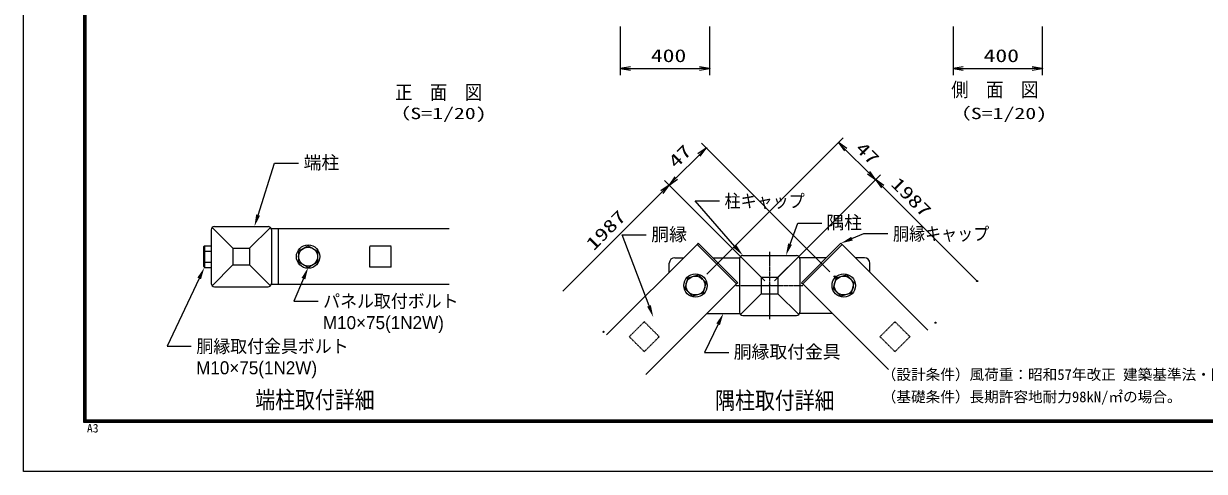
# Model space of a CAD drawing. Units: millimetres, scale not verified. Extents: x -4200 to 4200, y -2970 to 2970.
# Drawn here: x -4200 to 1097, y -2970 to -959 of the extents above; entities that cross this region are included whole.
import ezdxf
from ezdxf.enums import TextEntityAlignment as Align

# ---------------------------------------------------------------- set-up
doc = ezdxf.new("R2010")
doc.units = ezdxf.units.MM
doc.header["$LTSCALE"] = 10
doc.header["$PDMODE"] = 32
doc.header["$PDSIZE"] = 5
doc.linetypes.add('USER1', pattern=[0.375, 0.25, -0.125])
doc.linetypes.add('USER2', pattern=[1.125, 0.75, -0.125, 0.125, -0.125])
for name, color, linetype, lineweight in [('0-0_D-TTL-TXT', 7, 'Continuous', 25), ('0-1_D-STR-TXT', 7, 'Continuous', 25), ('0-2_D-STR2', 7, 'Continuous', 13), ('0-3_D-STR3', 3, 'Continuous', 13), ('0-4_D-STR1', 1, 'Continuous', 25), ('0-5_D-BMK', 2, 'USER2', 13), ('0-6_D-STR-DIM', 7, 'Continuous', 13), ('0-7_0', 7, 'Continuous', 25), ('0-C_D-TTL', 7, 'Continuous', 25)]:
    doc.layers.add(name, color=color, linetype=linetype, lineweight=lineweight)
doc.layers.add('0-8_Defpoints', color=8, linetype='Continuous')
doc.styles.add('ＭＳ ゴシック', font='')
doc.styles.add('ＭＳ Ｐゴシック', font='')
doc.styles.get('ＭＳ ゴシック').set_extended_font_data('MS Gothic')
doc.styles.get('ＭＳ Ｐゴシック').set_extended_font_data('MS PGothic')

# ---------------------------------------------------------------- blocks, each defined once
blk = doc.blocks.new('DARROWS')
at = {"layer": '0-7_0'}
blk.add_line((0, 0), (-9.991, 0), dxfattribs=at)
blk.add_lwpolyline([(-10, -1.667), (0, 0), (-10, 1.667)], dxfattribs=at)
blk = doc.blocks.new('MLeader1')
at = {"layer": '0-1_D-STR-TXT'}
blk.add_lwpolyline([(-3147.98, -1818.91), (-3074.08, -1585.72), (-2966.08, -1585.72)], dxfattribs=at)
blk.add_solid([(-3139.41, -1821.63), (-3156.56, -1816.19), (-3164.3, -1870.38)], dxfattribs=at)
at = {"layer": '0-1_D-STR-TXT', "style": 'ＭＳ Ｐゴシック'}
blk.add_text('端柱', height=58.58, dxfattribs=at).set_placement((-2943.67, -1629.96), align=Align.BOTTOM_LEFT)
blk = doc.blocks.new('MLeader2')
at = {"layer": '0-1_D-STR-TXT'}
blk.add_lwpolyline([(-2944.35, -2104.16), (-2986.83, -2205.11), (-2878.83, -2205.11)], dxfattribs=at)
blk.add_solid([(-2952.65, -2100.67), (-2936.05, -2107.65), (-2923.41, -2054.38)], dxfattribs=at)
at = {"layer": '0-1_D-STR-TXT', "style": 'ＭＳ Ｐゴシック', "width": 0.95}
blk.add_text('パネル取付ボルト', height=58.56, dxfattribs=at).set_placement((-2855.83, -2251.92), align=Align.BOTTOM_LEFT)
at = {"layer": '0-1_D-STR-TXT', "style": 'ＭＳ Ｐゴシック'}
blk.add_text('M10×75(1N2W)', height=58.56, dxfattribs=at).set_placement((-2857.34, -2348.67), align=Align.BOTTOM_LEFT)
blk = doc.blocks.new('MLeader3')
at = {"layer": '0-1_D-STR-TXT'}
blk.add_lwpolyline([(-3411.94, -2103.24), (-3555.41, -2407.83), (-3447.41, -2407.83)], dxfattribs=at)
blk.add_solid([(-3420.08, -2099.4), (-3403.8, -2107.07), (-3388.93, -2054.38)], dxfattribs=at)
at = {"layer": '0-1_D-STR-TXT', "style": 'ＭＳ Ｐゴシック', "width": 0.95}
blk.add_text('胴縁取付金具ボルト', height=58.56, dxfattribs=at).set_placement((-3424.73, -2454.63), align=Align.BOTTOM_LEFT)
at = {"layer": '0-1_D-STR-TXT', "style": 'ＭＳ Ｐゴシック'}
blk.add_text('M10×75(1N2W)', height=58.56, dxfattribs=at).set_placement((-3425.92, -2551.38), align=Align.BOTTOM_LEFT)
blk = doc.blocks.new('MLeader4')
at = {"layer": '0-1_D-STR-TXT'}
blk.add_lwpolyline([(-761.74, -1949.46), (-727.48, -1855.55), (-619.48, -1855.55)], dxfattribs=at)
blk.add_solid([(-753.29, -1952.54), (-770.2, -1946.37), (-780.25, -2000.19)], dxfattribs=at)
at = {"layer": '0-1_D-STR-TXT', "style": 'ＭＳ Ｐゴシック'}
blk.add_text('隅柱', height=58.58, dxfattribs=at).set_placement((-598.64, -1899.14), align=Align.BOTTOM_LEFT)
blk = doc.blocks.new('MLeader5')
at = {"layer": '0-1_D-STR-TXT'}
blk.add_lwpolyline([(-1394.31, -2226.62), (-1514.97, -1907.68), (-1406.97, -1907.68)], dxfattribs=at)
blk.add_solid([(-1385.9, -2223.43), (-1402.73, -2229.8), (-1375.21, -2277.12)], dxfattribs=at)
at = {"layer": '0-1_D-STR-TXT', "style": 'ＭＳ Ｐゴシック'}
blk.add_text('胴縁', height=58.58, dxfattribs=at).set_placement((-1384.29, -1952.19), align=Align.BOTTOM_LEFT)
blk = doc.blocks.new('MLeader6')
at = {"layer": '0-1_D-STR-TXT'}
blk.add_lwpolyline([(-483.77, -1924.73), (-430.45, -1902.28), (-322.45, -1902.28)], dxfattribs=at)
blk.add_solid([(-480.28, -1933.03), (-487.26, -1916.44), (-533.54, -1945.68)], dxfattribs=at)
at = {"layer": '0-1_D-STR-TXT', "style": 'ＭＳ Ｐゴシック', "width": 0.9}
blk.add_text('胴縁キャップ', height=58.56, dxfattribs=at).set_placement((-299.77, -1949.87), align=Align.BOTTOM_LEFT)
blk = doc.blocks.new('MLeader7')
at = {"layer": '0-1_D-STR-TXT'}
blk.add_lwpolyline([(-1084.15, -2308.85), (-1144.99, -2435.32), (-1036.99, -2435.32)], dxfattribs=at)
blk.add_solid([(-1092.26, -2304.95), (-1076.04, -2312.75), (-1060.74, -2260.19)], dxfattribs=at)
at = {"layer": '0-1_D-STR-TXT', "style": 'ＭＳ Ｐゴシック'}
blk.add_text('胴縁取付金具', height=58.58, dxfattribs=at).set_placement((-1014.31, -2479.68), align=Align.BOTTOM_LEFT)
blk = doc.blocks.new('MLeader8')
at = {"layer": '0-1_D-STR-TXT'}
blk.add_lwpolyline([(-1008.77, -1959.46), (-1186.66, -1755.13), (-1078.66, -1755.13)], dxfattribs=at)
blk.add_solid([(-1001.98, -1953.55), (-1015.56, -1965.37), (-973.31, -2000.19)], dxfattribs=at)
at = {"layer": '0-1_D-STR-TXT', "style": 'ＭＳ Ｐゴシック', "width": 0.9}
blk.add_text('柱キャップ', height=58.58, dxfattribs=at).set_placement((-1055.33, -1802.72), align=Align.BOTTOM_LEFT)

msp = doc.modelspace()

# ---------------------------------------------------------------- linework, layer by layer
at = {"layer": '0-2_D-STR2'}
for p, q in [((-2290.05, -1880.38), (-3058.41, -1880.38)), ((-3058.41, -1880.38), (-3058.41, -2130.38)), ((-1178.74, -1951.34), (-1584.67, -2357.27)), ((-1178.74, -1951.34), (-1001.96, -2128.12)), ((-704.66, -2128.12), (-527.88, -1951.34)), ((-527.88, -1951.34), (-143.29, -2335.93)), ((-2290.05, -2130.38), (-3058.41, -2130.38)), ((-1001.96, -2128.12), (-1407.89, -2534.04)), ((-704.66, -2128.12), (-320.07, -2512.71))]:
    msp.add_line(p, q, dxfattribs=at)
at = {"layer": '0-2_D-STR2', "linetype": 'USER1'}
for p, q in [((-2550.91, -1957.88), (-2645.91, -1957.88)), ((-2645.91, -2052.88), (-2645.91, -1957.88)), ((-2550.91, -2052.88), (-2550.91, -1957.88)), ((-2550.91, -2052.88), (-2645.91, -2052.88)), ((-1415.62, -2297.82), (-1482.8, -2365)), ((-1348.45, -2365), (-1415.62, -2297.82)), ((-291, -2297.82), (-358.18, -2365)), ((-291, -2297.82), (-223.83, -2365)), ((-1415.62, -2432.17), (-1482.8, -2365)), ((-1348.45, -2365), (-1415.62, -2432.17)), ((-358.18, -2365), (-291, -2432.17)), ((-223.83, -2365), (-291, -2432.17))]:
    msp.add_line(p, q, dxfattribs=at)
at = {"layer": '0-3_D-STR3'}
for p, q in [((-3058.41, -1880.38), (-3089.26, -1880.38)), ((-3388.93, -1956.38), (-3358.41, -1956.38)), ((-3388.93, -1956.38), (-3388.93, -2054.38)), ((-3358.41, -1956.38), (-3358.41, -2054.38)), ((-2923.41, -1956.38), (-2965.91, -1980.92)), ((-2923.41, -1956.38), (-2880.91, -1980.92)), ((-1173.08, -1945.68), (-1178.74, -1951.34)), ((-1001.96, -2128.12), (-1178.74, -1951.34)), ((-1173.08, -1945.68), (-996.31, -2122.46)), ((-710.32, -2122.46), (-533.54, -1945.68)), ((-527.88, -1951.34), (-704.66, -2128.12)), ((-533.54, -1945.68), (-527.88, -1951.34)), ((-3393.41, -1968.65), (-3393.41, -2042.12)), ((-3393.41, -1968.65), (-3393.41, -1980.92)), ((-3388.93, -1980.92), (-3358.41, -1980.92)), ((-2965.91, -1980.92), (-2965.91, -2029.85)), ((-2880.91, -1980.92), (-2880.91, -2029.85)), ((-1278.31, -2010.19), (-1237.59, -2010.19)), ((-1108.58, -2010.19), (-987.45, -2010.19)), ((-598.04, -2010.19), (-719.17, -2010.19)), ((-428.31, -2010.19), (-469.03, -2010.19)), ((-3388.93, -2029.85), (-3358.41, -2029.85)), ((-3388.93, -2054.38), (-3358.41, -2054.38)), ((-2923.41, -2054.38), (-2965.91, -2029.85)), ((-2923.41, -2054.38), (-2880.91, -2029.85)), ((-1303.31, -2075.91), (-1303.31, -2035.19)), ((-403.31, -2075.91), (-403.31, -2035.19)), ((-1220.46, -2100.54), (-1233.16, -2147.94)), ((-1220.46, -2100.54), (-1173.06, -2087.84)), ((-1173.06, -2087.84), (-1138.46, -2122.43)), ((-555.46, -2100.54), (-568.16, -2147.94)), ((-555.46, -2100.54), (-508.06, -2087.84)), ((-508.06, -2087.84), (-473.46, -2122.43)), ((-3058.41, -2130.38), (-3089.26, -2130.38)), ((-1233.16, -2147.94), (-1198.57, -2182.54)), ((-1151.16, -2169.84), (-1198.57, -2182.54)), ((-1151.16, -2169.84), (-1138.46, -2122.43)), ((-996.31, -2122.46), (-1001.96, -2128.12)), ((-710.32, -2122.46), (-704.66, -2128.12)), ((-568.16, -2147.94), (-533.57, -2182.54)), ((-486.16, -2169.84), (-533.57, -2182.54)), ((-486.16, -2169.84), (-473.46, -2122.43)), ((-1134.03, -2260.19), (-987.45, -2260.19)), ((-572.59, -2260.19), (-719.17, -2260.19))]:
    msp.add_line(p, q, dxfattribs=at)
for centre, radius in [((-2923.41, -2005.38), 52.5), ((-2923.41, -2005.38), 42.5), ((-1185.81, -2135.19), 52.5), ((-1185.81, -2135.19), 42.5), ((-520.81, -2135.19), 52.5), ((-520.81, -2135.19), 42.5)]:
    msp.add_circle(centre, radius, dxfattribs=at)
for centre, radius, start, end in [((-3374.35, -1968.65), 19.06, 139.92558, 220.07442), ((-3324.3, -2005.38), 69.11, 159.26918, 200.73082), ((-1278.31, -2035.19), 25, 90, 180), ((-428.31, -2035.19), 25, 360, 90), ((-3374.35, -2042.12), 19.06, 139.92558, 220.07442)]:
    msp.add_arc(centre, radius, start, end, dxfattribs=at)
at = {"layer": '0-4_D-STR1'}
for p, q in [((-3358.41, -1885.38), (-3358.41, -2125.38)), ((-3354.01, -1874.78), (-3260.91, -1967.88)), ((-3343.41, -1870.38), (-3103.41, -1870.38)), ((-3185.91, -1967.88), (-3092.8, -1874.78)), ((-3088.41, -1885.38), (-3088.41, -2125.38)), ((-3260.91, -1967.88), (-3260.91, -2042.88)), ((-3260.91, -1967.88), (-3185.91, -1967.88)), ((-3185.91, -1967.88), (-3185.91, -2042.88)), ((-983.92, -2004.58), (-890.81, -2097.69)), ((-973.31, -2000.19), (-733.31, -2000.19)), ((-815.81, -2097.69), (-722.7, -2004.58)), ((-3354.01, -2135.99), (-3260.91, -2042.88)), ((-3260.91, -2042.88), (-3185.91, -2042.88)), ((-3092.8, -2135.99), (-3185.91, -2042.88)), ((-988.31, -2015.19), (-988.31, -2255.19)), ((-718.31, -2015.19), (-718.31, -2255.19)), ((-890.81, -2097.69), (-890.81, -2172.69)), ((-890.81, -2097.69), (-815.81, -2097.69)), ((-815.81, -2097.69), (-815.81, -2172.69)), ((-3343.41, -2140.38), (-3103.41, -2140.38)), ((-983.92, -2265.8), (-890.81, -2172.69)), ((-890.81, -2172.69), (-815.81, -2172.69)), ((-722.7, -2265.8), (-815.81, -2172.69)), ((-973.31, -2270.19), (-733.31, -2270.19))]:
    msp.add_line(p, q, dxfattribs=at)
for centre, start, end in [((-3343.41, -1885.38), 90, 180), ((-3103.41, -1885.38), 0, 90), ((-973.31, -2015.19), 90, 180), ((-733.31, -2015.19), 360, 90), ((-3343.41, -2125.38), 180, 270), ((-3103.41, -2125.38), 270, 0), ((-973.31, -2255.19), 180, 270), ((-733.31, -2255.19), 270, 360)]:
    msp.add_arc(centre, 15, start, end, dxfattribs=at)
at = {"layer": '0-5_D-BMK'}
for p, q in [((-853.31, -1984.06), (-853.31, -2286.32)), ((-1004.44, -2135.19), (-702.18, -2135.19))]:
    msp.add_line(p, q, dxfattribs=at)
at = {"layer": '0-6_D-STR-DIM'}
for p, q in [((-1523.09, -972.9), (-1523.09, -1190.8)), ((-1123.09, -972.9), (-1123.09, -1190.8)), ((-30.58, -972.9), (-30.58, -1190.8)), ((369.42, -972.9), (369.42, -1190.8)), ((-1478.09, -1160.8), (-1168.09, -1160.8)), ((14.42, -1160.8), (324.42, -1160.8)), ((-1134.49, -2083.98), (-522.82, -1472.3)), ((-582.68, -2073.32), (-1159.31, -1496.69)), ((-512.21, -1525.33), (-409.65, -1627.89)), ((-1272.53, -1652.33), (-1169.92, -1549.72)), ((-832.1, -2113.98), (-356.62, -1638.5)), ((-832.1, -2113.98), (-356.62, -1638.5)), ((-874.52, -2113.98), (-1325.56, -1662.94)), ((-874.52, -2113.98), (-1325.56, -1662.94)), ((-346.01, -1691.53), (77.55, -2115.09)), ((-1781.07, -2160.87), (-1336.17, -1715.97))]:
    msp.add_line(p, q, dxfattribs=at)
at = {"layer": '0-8_Defpoints'}
for p in [(-1123.09, -1160.8), (369.42, -1160.8), (-1138.1, -1517.9), (-1304.35, -1684.15), (-377.83, -1659.71), (-1155.71, -2105.19), (-561.47, -2094.53), (77.55, -2115.09), (-853.31, -2135.19), (-853.31, -2135.19), (-109.42, -2302.06), (-1598.89, -2343.04)]:
    msp.add_point(p, dxfattribs=at)
at = {"layer": '0-C_D-TTL', "color": 2}
msp.add_lwpolyline([(-4199.68, 2970.23), (4200.32, 2970.23), (4200.32, -2969.77), (-4199.68, -2969.77)], close=True, dxfattribs=at)
at = {"layer": '0-C_D-TTL'}
for points in [[(-3929.68, 2750.23), (3930.32, 2750.23), (3930.32, -2749.77), (-3929.68, -2749.77)], [(-3927.18, 2747.73), (3927.82, 2747.73), (3927.82, -2747.27), (-3927.18, -2747.27)], [(-3924.68, 2745.23), (3925.32, 2745.23), (3925.32, -2744.77), (-3924.68, -2744.77)], [(-3922.18, 2742.73), (3922.82, 2742.73), (3922.82, -2742.27), (-3922.18, -2742.27)], [(-3919.68, 2740.23), (3920.32, 2740.23), (3920.32, -2739.77), (-3919.68, -2739.77)]]:
    msp.add_lwpolyline(points, close=True, dxfattribs=at)

# ---------------------------------------------------------------- block references
at = {"layer": '0-1_D-STR-TXT'}
for name in ['MLeader1', 'MLeader8', 'MLeader4', 'MLeader5', 'MLeader6', 'MLeader3', 'MLeader2', 'MLeader7']:
    msp.add_blockref(name, (0, 0), dxfattribs=at)
at = {"layer": '0-6_D-STR-DIM', "xscale": 4.5, "yscale": 4.5}
for p, rotation in [((-1523.09, -1160.8), 180), ((-30.58, -1160.8), 180), ((-1138.1, -1517.9), 45), ((-544.03, -1493.51), 135), ((-377.83, -1659.71), 315), ((-1304.35, -1684.15), 45), ((-1304.35, -1684.15), 225), ((-377.83, -1659.71), 135)]:
    msp.add_blockref('DARROWS', p, dxfattribs=dict(at, rotation=rotation))
for p in [(-1123.09, -1160.8), (369.42, -1160.8)]:
    msp.add_blockref('DARROWS', p, dxfattribs=at)

# ---------------------------------------------------------------- texts
at = {"layer": '0-0_D-TTL-TXT', "style": 'ＭＳ ゴシック'}
for s, p in [('（設計条件）風荷重：昭和57年改正 建築基準法・同施行令に基づく風圧力に準拠。', (-350.28, -2573.38)), ('（基礎条件）長期許容地耐力98kN/㎡の場合。', (-350.28, -2673.38))]:
    msp.add_text(s, height=48.11, dxfattribs=at).set_placement(p, align=Align.BOTTOM_LEFT)
at = {"layer": '0-1_D-STR-TXT', "style": 'ＭＳ ゴシック'}
for s, height, width, p in [('側\u3000面\u3000図', 63.67, 0.9, (-38.62, -1306.53)), ('正\u3000面\u3000図', 63.67, 0.9, (-2533.67, -1318.63)), ('（S=1/20)', 51.3, 1.4, (-2562.78, -1403.45)), ('（S=1/20)', 51.3, 1.4, (-48.58, -1403.45)), ('端柱取付詳細', 76.97, 0.85, (-3160.61, -2709.75)), ('隅柱取付詳細', 76.97, 0.85, (-1097.57, -2712.75))]:
    msp.add_text(s, height=height, dxfattribs=dict(at, width=width)).set_placement(p, align=Align.BOTTOM_LEFT)
at = {"layer": '0-6_D-STR-DIM', "style": 'ＭＳ ゴシック', "width": 1.35}
for p in [(-1386.09, -1149.4), (106.42, -1149.4)]:
    msp.add_text('400', height=57.7, dxfattribs=at).set_placement(p, align=Align.BOTTOM_LEFT)
for s, rotation, p in [('47', 45, (-1261.11, -1624.78)), ('47', 315, (-484.69, -1536.73)), ('1987', 315, (-325.71, -1695.71)), ('1987', 45, (-1630.32, -1994))]:
    msp.add_text(s, height=57.7, rotation=rotation, dxfattribs=at).set_placement(p, align=Align.BOTTOM_LEFT)
at = {"layer": '0-C_D-TTL', "style": 'ＭＳ ゴシック'}
msp.add_text('A3', height=38.48, dxfattribs=at).set_placement((-3915.77, -2806.58), align=Align.BOTTOM_LEFT)

doc.saveas('drawing.dxf')
